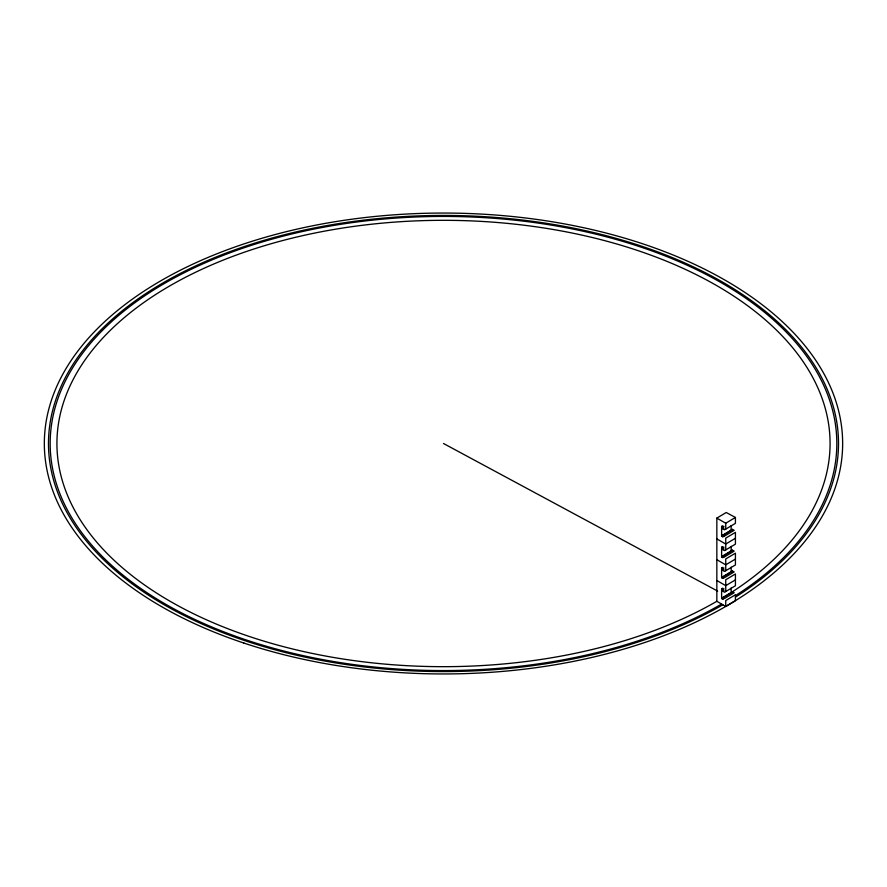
<?xml version="1.0" encoding="UTF-8"?>
<svg xmlns="http://www.w3.org/2000/svg" width="887" height="887" viewBox="0 0 887 887"><rect width="100%" height="100%" fill="white"/><g stroke="black" fill="none" stroke-linecap="round" stroke-linejoin="round"><path stroke-width="1.33" d="M722.827 535.083L724.546 536.07L734.181 530.304L732.407 529.351L722.827 535.083L722.827 536.812L721.619 536.114L721.619 526.412L722.827 525.714M722.827 555.883L724.546 556.87L734.181 551.115L732.407 550.151L722.827 555.883L722.827 557.613L721.619 556.925L721.619 547.212L722.827 546.514M722.827 576.683L724.546 577.67L734.181 571.915L732.407 570.951L722.827 576.683L722.827 578.413L721.619 577.725L721.619 568.013L722.827 567.314M722.827 597.483L724.546 598.481L734.181 592.716L732.407 591.762L722.827 597.483L722.827 599.224L721.619 598.525L721.619 588.813L722.827 588.114M728.205 553.033L731.154 551.215L731.154 546.37M728.205 594.634L731.154 592.826L731.154 587.97M727.606 574.188L731.154 572.026L731.154 567.17M727.606 553.388L721.619 556.925M727.606 594.989L721.619 598.525M727.018 574.554L724.624 575.973M725.743 606.453L725.743 600.554L735.423 594.767L735.423 600.665L725.743 606.453L716.84 601.308L716.84 518.108L726.22 512.498L735.423 517.454L735.423 523.352L724.546 529.827L722.827 528.84L722.827 527.1L724.036 526.401M725.743 529.14L725.743 523.241L735.423 517.454M735.423 538.254L725.743 544.041L716.84 538.908M735.423 559.065L725.743 564.842L716.84 559.708M735.423 579.865L725.743 585.653L716.84 580.508M724.624 534.362L731.154 530.415L731.154 525.559M724.025 534.717L721.619 536.114M724.025 576.328L721.619 577.725M724.036 528.131L722.827 528.84M724.036 536.114L722.827 536.812M724.036 547.201L722.827 547.911L722.827 549.641L724.546 550.627L735.423 544.152L735.423 532.366L725.743 538.154L725.743 549.94M724.036 548.942L722.827 549.641M724.036 556.914L722.827 557.613M724.036 568.013L722.827 568.711L722.827 570.441L724.546 571.428L735.423 564.952L735.423 553.166L725.743 558.954L725.743 570.74M724.036 569.742L722.827 570.441M724.036 577.714L722.827 578.413M724.036 588.813L722.827 589.511L722.827 591.241L724.546 592.239L735.423 585.753L735.423 573.967L725.743 579.754L725.743 591.54M724.036 590.542L722.827 591.241M724.036 598.514L722.827 599.224M443.5 443.5L717.683 591.119M716.84 518.108L725.743 523.241M721.619 526.412L722.827 527.1M721.619 547.212L722.827 547.911M721.619 568.013L722.827 568.711M721.619 588.813L722.827 589.511M732.407 529.351L732.407 530.648M732.407 550.151L732.407 551.237M732.407 570.951L732.407 572.259M732.407 591.762L732.407 592.948M716.84 601.308A386.566 223.18 0 0 1 71.947 505.102A386.566 223.18 0 0 1 530.16 225.997A386.566 223.18 0 0 1 731.088 592.638M721.619 604.069A393.329 227.083 0 0 1 65.339 505.956A393.329 227.083 0 0 1 532.477 222.304A393.329 227.083 0 0 1 735.279 595.776M722.827 604.768A395.025 228.07 0 0 1 63.554 505.912A395.025 228.07 0 0 1 533.941 221.495A395.025 228.07 0 0 1 735.423 597.151M243.925 643.075A399.15 230.443 0 0 0 842.65 443.5A399.15 230.443 0 0 0 243.925 243.925A399.15 230.443 0 0 0 243.925 643.075"/></g></svg>
